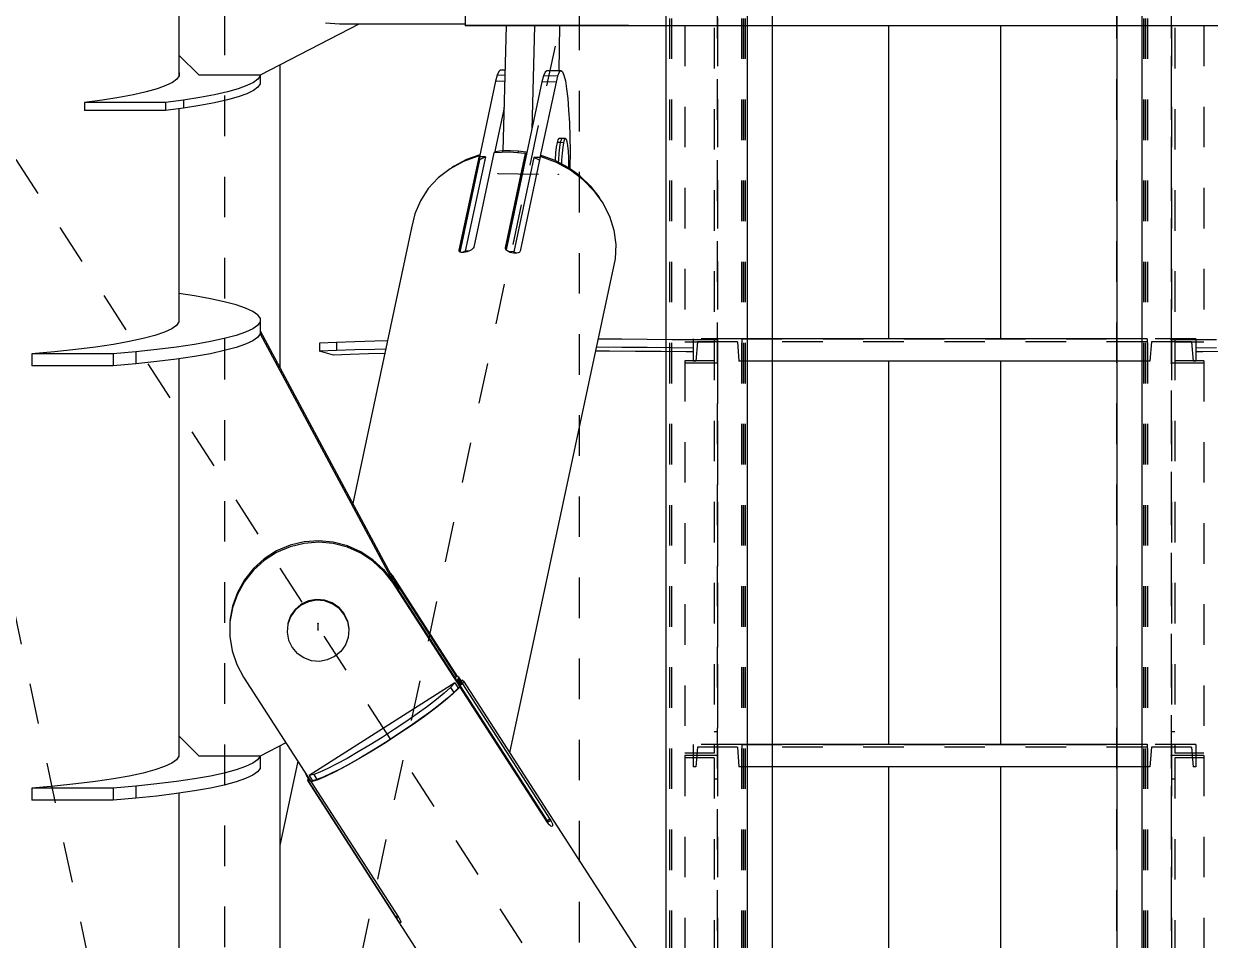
# Model space of a CAD drawing. Header units: millimetres. Extents: x 149919 to 150445, y 136651 to 136866.
# Drawn here: x 150260.593 to 150263.519, y 136715.093 to 136717.353 of the extents above; entities that cross this region are included whole.
import ezdxf

# ---------------------------------------------------------------- set-up
doc = ezdxf.new("R2010")
doc.units = ezdxf.units.MM
doc.header["$LTSCALE"] = 0.25
for name, pattern in [('CENTER', [50.8, 31.75, -6.35, 6.35, -6.35]), ('XKITLINE00', [0]), ('XKITLINE02', [4, 2, -2]), ('XKITLINE03', [6, 3, -1, 1, -1])]:
    doc.linetypes.add(name, pattern=pattern)

# ---------------------------------------------------------------- blocks, each defined once
blk = doc.blocks.new('çatıı')
at = {"color": 8, "linetype": 'CENTER'}
for p, q in [((12015, 6431.43), (12015, 8100.54)), ((11927.5, 6310.27), (11927.5, 7130.27)), ((11840, 5900.27), (12015, 6720.27)), ((11927.5, 6310.27), (11840, 6720.27)), ((12370, 5900.27), (11840, 6720.27)), ((11994.88, 6661.04), (12009.79, 6660.85)), ((11950.5, 6550.14), (11950.5, 6548.49))]:
    blk.add_line(p, q, dxfattribs=at)
at = {"color": 116, "linetype": 'XKITLINE02', "true_color": 0x136734}
for p, q in [((12037.15, 7919.31), (12037.16, 6234.33)), ((12037.69, 7919.31), (12037.69, 6234.33)), ((12054.92, 7919.31), (12054.93, 6234.33)), ((12055, 7919.31), (12055, 6234.33)), ((12055.45, 7919.31), (12055.46, 6234.33)), ((12055.85, 7919.31), (12055.85, 6234.33)), ((12147.48, 7919.31), (12147.48, 6234.33)), ((12153.68, 7919.31), (12153.68, 6234.33)), ((12154.13, 7919.31), (12154.13, 6234.33)), ((12154.53, 7919.31), (12154.53, 6234.33)), ((12154.98, 7919.31), (12154.98, 6234.33)), ((12155.07, 7919.31), (12155.06, 6234.33)), ((12036.31, 6743.1), (12036.31, 6697.45)), ((12056.31, 6743.1), (12056.31, 6697.45)), ((12062.5, 6743.1), (12062.5, 6697.45)), ((12147.48, 6743.1), (12147.48, 6697.45)), ((12153.68, 6743.1), (12153.68, 6697.45)), ((12041, 6717.52), (12041, 6619.49)), ((12048.2, 6716.94), (12048.2, 6614.27)), ((12049, 6717.52), (12049, 6614.27)), ((12160.98, 6717.52), (12160.98, 6614.27)), ((12161.78, 6716.94), (12161.78, 6614.27)), ((12168.98, 6717.52), (12168.98, 6619.49)), ((12049, 6699.41), (12049, 6620.07)), ((12049, 6620.07), (12041, 6620.07)), ((12048.2, 6619.49), (12041, 6619.49)), ((12043, 6620.27), (12043, 6614.77)), ((12055, 6620.27), (12043, 6620.27)), ((12043, 6620.27), (12043, 6614.77)), ((12044.07, 6619.57), (12043.68, 6614.77)), ((12044.07, 6619.57), (12043.68, 6614.77)), ((12053.94, 6619.57), (12044.07, 6619.57)), ((12049, 6620.09), (12048.2, 6620.09)), ((12048.2, 6620.09), (12048.2, 6518.11)), ((12049, 6620.09), (12049, 6517.52)), ((12053.94, 6619.57), (12054.32, 6614.77)), ((12053.94, 6619.57), (12054.32, 6614.77)), ((12055, 6620.27), (12055, 6614.77)), ((12062.5, 6620.27), (12055, 6620.27)), ((12055, 6620.27), (12055, 6614.77)), ((12055, 6620.27), (12055, 6614.77)), ((12154.98, 6619.57), (12055, 6619.57)), ((12154.98, 6620.27), (12147.48, 6620.27)), ((12154.98, 6620.27), (12154.98, 6614.77)), ((12154.98, 6620.27), (12154.98, 6614.77)), ((12166.98, 6620.27), (12154.98, 6620.27)), ((12154.98, 6620.27), (12154.98, 6614.77)), ((12156.05, 6619.57), (12155.66, 6614.77)), ((12156.05, 6619.57), (12155.66, 6614.77)), ((12165.92, 6619.57), (12156.05, 6619.57)), ((12160.98, 6620.09), (12160.98, 6517.52)), ((12161.78, 6620.09), (12160.98, 6620.09)), ((12168.98, 6620.07), (12160.98, 6620.07)), ((12161.78, 6620.09), (12161.78, 6518.11)), ((12168.98, 6619.49), (12161.78, 6619.49)), ((12165.92, 6619.57), (12166.3, 6614.77)), ((12165.92, 6619.57), (12166.3, 6614.77)), ((12166.98, 6620.27), (12166.98, 6614.77)), ((12166.98, 6620.27), (12166.98, 6614.77)), ((12048.2, 6614.84), (12041, 6614.84)), ((12041, 6614.84), (12041, 6517.52)), ((12049, 6614.26), (12041, 6614.26)), ((12043.68, 6614.77), (12043, 6614.77)), ((12049, 6614.27), (12048.2, 6614.27)), ((12055, 6614.77), (12054.32, 6614.77)), ((12062.5, 6614.77), (12055, 6614.77)), ((12154.98, 6614.77), (12147.48, 6614.77)), ((12155.66, 6614.77), (12154.98, 6614.77)), ((12161.78, 6614.27), (12160.98, 6614.27)), ((12168.98, 6614.26), (12160.98, 6614.26)), ((12168.98, 6614.84), (12161.78, 6614.84)), ((12166.98, 6614.77), (12166.3, 6614.77)), ((12168.98, 6614.84), (12168.98, 6517.52)), ((12049, 6523.35), (12048.2, 6523.35)), ((12161.78, 6523.35), (12160.98, 6523.35)), ((12043, 6520.27), (12043, 6514.77)), ((12055, 6520.27), (12043, 6520.27)), ((12043, 6520.27), (12043, 6514.77)), ((12049, 6520.27), (12049, 6517.52)), ((12055, 6520.27), (12055, 6514.77)), ((12062.5, 6520.27), (12055, 6520.27)), ((12055, 6520.27), (12055, 6514.77)), ((12055, 6520.27), (12055, 6514.77)), ((12154.98, 6520.27), (12147.48, 6520.27)), ((12154.98, 6520.27), (12154.98, 6514.77)), ((12154.98, 6520.27), (12154.98, 6514.77)), ((12166.98, 6520.27), (12154.98, 6520.27)), ((12154.98, 6520.27), (12154.98, 6514.77)), ((12166.98, 6520.27), (12166.98, 6514.77)), ((12166.98, 6520.27), (12166.98, 6514.77)), ((12048.2, 6518.11), (12041, 6518.11)), ((12049, 6517.52), (12041, 6517.52)), ((12041, 6517.52), (12041, 6419.49)), ((12049, 6517.52), (12041, 6517.52)), ((12048.2, 6516.94), (12041, 6516.94)), ((12044.07, 6519.57), (12043.68, 6514.77)), ((12044.07, 6519.57), (12043.68, 6514.77)), ((12053.94, 6519.57), (12044.07, 6519.57)), ((12048.2, 6516.94), (12048.2, 6414.27)), ((12049, 6517.52), (12049, 6414.27)), ((12053.94, 6519.57), (12054.32, 6514.77)), ((12053.94, 6519.57), (12054.32, 6514.77)), ((12154.98, 6519.57), (12055, 6519.57)), ((12156.05, 6519.57), (12155.66, 6514.77)), ((12156.05, 6519.57), (12155.66, 6514.77)), ((12165.92, 6519.57), (12156.05, 6519.57)), ((12168.98, 6517.52), (12160.98, 6517.52)), ((12160.98, 6517.52), (12160.98, 6414.27)), ((12168.98, 6517.52), (12160.98, 6517.52)), ((12168.98, 6518.11), (12161.78, 6518.11)), ((12161.78, 6516.94), (12161.78, 6414.27)), ((12168.98, 6516.94), (12161.78, 6516.94)), ((12165.92, 6519.57), (12166.3, 6514.77)), ((12165.92, 6519.57), (12166.3, 6514.77)), ((12168.98, 6517.52), (12168.98, 6419.49)), ((12043.68, 6514.77), (12043, 6514.77)), ((12055, 6514.77), (12054.32, 6514.77)), ((12062.5, 6514.77), (12055, 6514.77)), ((12154.98, 6514.77), (12147.48, 6514.77)), ((12155.66, 6514.77), (12154.98, 6514.77)), ((12166.98, 6514.77), (12166.3, 6514.77)), ((12049, 6511.72), (12048.2, 6511.72)), ((12161.78, 6511.72), (12160.98, 6511.72))]:
    blk.add_line(p, q, dxfattribs=at)
at = {"color": 1, "linetype": 'XKITLINE03'}
for p, q in [((12049.01, 6234.33), (12049, 7919.31)), ((12055, 7919.31), (12055, 6234.33)), ((12147.48, 6234.33), (12147.48, 7919.31)), ((12160.98, 6234.33), (12160.98, 7919.31)), ((12049, 6717.52), (12049, 6620.07)), ((12160.98, 6620.07), (12160.98, 6717.52)), ((12055, 6620.27), (12154.98, 6620.27)), ((12055, 6620.27), (12055, 6620.27)), ((12154.98, 6620.27), (12154.98, 6620.27)), ((12049, 6614.26), (12049, 6517.52)), ((12160.98, 6517.52), (12160.98, 6614.26)), ((12055, 6520.27), (12154.98, 6520.27)), ((12055, 6520.27), (12055, 6520.27)), ((12154.98, 6520.27), (12154.98, 6520.27)), ((12049, 6517.52), (12049, 6420.07)), ((12160.98, 6420.07), (12160.98, 6517.52))]:
    blk.add_line(p, q, dxfattribs=at)
at = {"color": 8, "linetype": 'XKITLINE00'}
for p, q in [((11916.2, 6748.43), (11916.2, 6690.26)), ((11986.8, 6725.29), (11986.8, 6697.98)), ((11960.56, 6697.88), (11936.2, 6685.3)), ((11955.8, 6697.88), (11952.35, 6698.15)), ((11986.8, 6697.88), (11955.8, 6697.88)), ((11986.8, 6697.98), (11986.8, 6697.54)), ((11986.8, 6697.54), (11986.8, 6697.51)), ((12026.8, 6697.54), (11986.8, 6697.54)), ((12026.8, 6697.51), (11986.8, 6697.51)), ((11996.92, 6697.51), (11996.11, 6666.61)), ((12003.89, 6697.51), (12003.21, 6671.87)), ((12010.07, 6697.51), (12009.89, 6686.36)), ((12026.8, 6697.54), (12026.8, 6697.51)), ((12027.11, 6697.53), (12026.8, 6697.54)), ((12027.11, 6697.51), (12026.8, 6697.51)), ((12027.39, 6697.51), (12027.11, 6697.53)), ((12027.39, 6697.51), (12027.11, 6697.51)), ((12027.63, 6697.48), (12027.39, 6697.51)), ((12027.8, 6697.45), (12027.63, 6697.48)), ((12182.19, 6697.45), (12027.8, 6697.45)), ((12091.2, 6697.45), (12091.2, 6620.27)), ((12118.8, 6697.45), (12118.8, 6620.27)), ((11916.2, 6690.26), (11916.2, 6685.1)), ((11921.2, 6685.3), (11916.2, 6690.26)), ((11941.07, 6687.82), (11941.07, 6613.22)), ((11995.47, 6686.55), (11995.07, 6686.21)), ((11996.64, 6686.53), (11995.47, 6686.55)), ((11915.68, 6684.33), (11914.59, 6683.52)), ((11916.23, 6685.15), (11915.68, 6684.33)), ((11916.2, 6686.02), (11916.23, 6685.97)), ((11916.23, 6685.97), (11916.23, 6685.15)), ((11936.2, 6685.3), (11921.2, 6685.3)), ((11935.68, 6684.33), (11934.59, 6683.52)), ((11936.23, 6685.15), (11935.68, 6684.33)), ((11936.23, 6685.32), (11936.23, 6685.15)), ((11936.23, 6685.15), (11936.23, 6683.16)), ((11994.29, 6683.8), (11990.32, 6665.19)), ((11994.67, 6685.28), (11994.29, 6683.8)), ((11996.56, 6683.77), (11994.29, 6683.8)), ((11995.07, 6686.21), (11994.67, 6685.28)), ((11996.6, 6685.26), (11994.67, 6685.28)), ((12005.73, 6683.65), (11996.88, 6642.22)), ((12009.21, 6683.61), (12005.24, 6665)), ((12006.11, 6685.14), (12005.73, 6683.65)), ((12009.21, 6683.61), (12005.73, 6683.65)), ((12006.51, 6686.06), (12006.11, 6685.14)), ((12009.59, 6685.09), (12006.11, 6685.14)), ((12006.91, 6686.4), (12006.51, 6686.06)), ((12010.39, 6686.36), (12006.91, 6686.4)), ((12009.59, 6685.09), (12009.21, 6683.61)), ((12009.99, 6686.02), (12009.59, 6685.09)), ((12010.39, 6686.36), (12009.99, 6686.02)), ((12010.78, 6686.11), (12010.39, 6686.36)), ((12010.78, 6686.11), (12011.16, 6685.28)), ((12011.16, 6685.28), (12011.51, 6683.88)), ((12011.51, 6683.88), (12011.82, 6681.95)), ((11908.16, 6681.2), (11905.01, 6680.48)), ((11910.81, 6681.95), (11908.16, 6681.2)), ((11912.96, 6682.72), (11910.81, 6681.95)), ((11914.59, 6683.52), (11912.96, 6682.72)), ((11928.16, 6681.2), (11925.01, 6680.48)), ((11930.81, 6681.95), (11928.16, 6681.2)), ((11932.96, 6682.72), (11930.81, 6681.95)), ((11932.96, 6680.74), (11930.81, 6679.96)), ((11934.59, 6683.52), (11932.96, 6682.72)), ((11934.59, 6681.53), (11932.96, 6680.74)), ((11935.68, 6682.34), (11934.59, 6681.53)), ((11936.23, 6683.16), (11935.68, 6682.34)), ((12011.82, 6681.95), (12012.1, 6679.54)), ((11897.34, 6679.16), (11892.88, 6678.56)), ((11912.88, 6678.56), (11892.88, 6678.56)), ((11892.88, 6678.56), (11892.88, 6676.58)), ((11901.4, 6679.8), (11897.34, 6679.16)), ((11905.01, 6680.48), (11901.4, 6679.8)), ((11917.34, 6679.16), (11912.88, 6678.56)), ((11912.88, 6678.56), (11912.88, 6676.58)), ((11921.4, 6679.8), (11917.34, 6679.16)), ((11917.34, 6679.16), (11917.34, 6677.17)), ((11921.4, 6677.81), (11917.34, 6677.17)), ((11925.01, 6680.48), (11921.4, 6679.8)), ((11925.01, 6678.49), (11921.4, 6677.81)), ((11928.16, 6679.21), (11925.01, 6678.49)), ((11930.81, 6679.96), (11928.16, 6679.21)), ((12012.1, 6679.54), (12012.32, 6676.71)), ((11912.88, 6676.58), (11892.88, 6676.58)), ((11917.34, 6677.17), (11912.88, 6676.58)), ((11916.2, 6677.02), (11916.2, 6624.43)), ((11996.39, 6677.29), (11994.01, 6666.13)), ((12012.32, 6676.71), (12012.5, 6673.52)), ((12012.5, 6673.52), (12012.61, 6670.06)), ((12009.66, 6669.4), (12009.46, 6668.68)), ((12009.87, 6669.69), (12009.66, 6669.4)), ((12010.67, 6669.68), (12009.87, 6669.69)), ((12010.46, 6669.39), (12010.25, 6668.67)), ((12010.46, 6669.39), (12010.25, 6668.67)), ((12010.67, 6669.68), (12010.46, 6669.39)), ((12010.67, 6669.68), (12010.46, 6669.39)), ((12011.46, 6669.67), (12010.67, 6669.68)), ((12011.25, 6669.38), (12011.05, 6668.66)), ((12011.46, 6669.67), (12011.25, 6669.38)), ((12011.67, 6669.52), (12011.46, 6669.67)), ((12011.67, 6669.52), (12011.86, 6668.93)), ((12012.61, 6670.06), (12012.66, 6666.41)), ((11993.86, 6666.12), (11988.9, 6642.86)), ((11997.72, 6666.34), (11993.86, 6666.12)), ((11994.08, 6666.42), (11994.02, 6666.13)), ((11996.01, 6666.61), (11994.08, 6666.42)), ((11996.01, 6666.61), (11995.93, 6666.24)), ((11997.95, 6666.65), (11996.01, 6666.61)), ((12001.61, 6666.02), (11997.72, 6666.34)), ((11999.9, 6666.56), (11997.95, 6666.65)), ((11999.9, 6666.56), (11999.81, 6666.17)), ((12001.84, 6666.32), (11999.9, 6666.56)), ((12001.84, 6666.32), (12001.64, 6665.39)), ((12001.84, 6666.32), (12001.87, 6665.59)), ((12009.11, 6666.12), (12008.98, 6664.41)), ((12009.27, 6667.57), (12009.11, 6666.12)), ((12009.46, 6668.68), (12009.27, 6667.57)), ((12010.25, 6668.67), (12009.46, 6668.68)), ((12009.9, 6666.11), (12009.78, 6664.4)), ((12009.9, 6666.11), (12009.78, 6664.4)), ((12010.06, 6667.56), (12009.9, 6666.11)), ((12010.06, 6667.56), (12009.9, 6666.11)), ((12010.25, 6668.67), (12010.06, 6667.56)), ((12010.25, 6668.67), (12010.06, 6667.56)), ((12011.05, 6668.66), (12010.25, 6668.67)), ((12010.7, 6666.1), (12010.57, 6664.39)), ((12010.86, 6667.55), (12010.7, 6666.1)), ((12011.05, 6668.66), (12010.86, 6667.55)), ((12011.86, 6668.93), (12012.03, 6667.94)), ((12012.03, 6667.94), (12012.16, 6666.59)), ((12012.16, 6666.59), (12012.26, 6664.95)), ((12012.66, 6666.41), (12012.65, 6662.66)), ((11986.36, 6664.03), (11983.06, 6662.23)), ((11987.13, 6664.51), (11984.07, 6662.9)), ((11990.21, 6665.39), (11985.25, 6642.14)), ((11990.26, 6664.3), (11985.44, 6641.74)), ((11990.35, 6664.44), (11985.5, 6641.7)), ((11989.97, 6665.34), (11986.36, 6664.03)), ((11991.78, 6665.18), (11986.82, 6641.92)), ((11987.13, 6664.51), (11987.08, 6664.29)), ((11990.42, 6665.68), (11987.13, 6664.51)), ((11990.21, 6665.39), (11989.97, 6665.34)), ((11990.21, 6665.39), (11990.26, 6664.3)), ((11990.32, 6665.14), (11990.24, 6664.75)), ((11990.24, 6664.75), (11990.27, 6664.05)), ((11991.78, 6665.18), (11990.32, 6665.19)), ((11990.32, 6665.19), (11990.35, 6664.44)), ((11991.78, 6665.18), (11990.35, 6664.44)), ((12001.61, 6666.02), (11996.65, 6642.76)), ((12001.66, 6664.96), (11996.82, 6642.29)), ((12003.77, 6665.02), (11998.81, 6641.77)), ((12005.33, 6665.19), (12000.36, 6641.94)), ((12001.61, 6666.02), (12001.66, 6664.96)), ((12001.64, 6665.39), (12001.67, 6664.66)), ((12005.24, 6665), (12003.77, 6665.02)), ((12005.14, 6664.32), (12003.77, 6665.02)), ((12005.24, 6665), (12005.24, 6664.81)), ((12005.58, 6665.14), (12005.33, 6665.19)), ((12005.55, 6665.49), (12005.48, 6665.16)), ((12008.97, 6664.23), (12005.55, 6665.49)), ((12009.3, 6663.74), (12005.58, 6665.14)), ((12008.97, 6664.23), (12008.9, 6663.89)), ((12008.98, 6664.41), (12008.97, 6664.23)), ((12012.16, 6662.54), (12008.97, 6664.23)), ((12012.75, 6661.85), (12009.3, 6663.74)), ((12009.78, 6664.4), (12009.75, 6663.81)), ((12009.78, 6664.4), (12009.75, 6663.81)), ((12010.57, 6664.39), (12010.53, 6663.4)), ((12012.26, 6664.95), (12012.31, 6663.1)), ((11983.06, 6662.23), (11980.15, 6659.98)), ((11984.07, 6662.9), (11983.46, 6662.45)), ((12015.07, 6660.47), (12012.16, 6662.54)), ((12012.31, 6663.1), (12012.32, 6662.43)), ((12012.65, 6662.66), (12012.64, 6662.2)), ((12015.87, 6659.52), (12012.75, 6661.85)), ((12017.62, 6658.05), (12015.07, 6660.47)), ((11977.69, 6657.33), (11975.75, 6654.35)), ((11980.15, 6659.98), (11977.69, 6657.33)), ((12015.87, 6659.52), (12018.55, 6656.81)), ((12017.62, 6658.05), (12019.76, 6655.34)), ((11975.75, 6654.35), (11974.37, 6651.11)), ((12018.55, 6656.81), (12020.75, 6653.77)), ((12019.76, 6655.34), (12020.29, 6654.42)), ((12020.75, 6653.77), (12022.41, 6650.5)), ((11974.37, 6651.11), (11973.59, 6647.69)), ((12022.41, 6650.5), (12023.48, 6647.05)), ((11973.59, 6647.69), (11959.08, 6579.7)), ((11973.59, 6647.69), (11973.58, 6647.4)), ((12023.48, 6647.05), (12023.94, 6643.53)), ((11988.77, 6642.63), (11988.64, 6642.46)), ((11988.81, 6642.67), (11988.77, 6642.63)), ((11988.9, 6642.86), (11988.81, 6642.67)), ((11996.65, 6642.76), (11996.66, 6642.57)), ((12023.94, 6643.53), (12023.78, 6640.02)), ((11985.25, 6642.14), (11985.25, 6641.95)), ((11985.25, 6641.95), (11985.35, 6641.8)), ((11985.53, 6641.68), (11985.35, 6641.8)), ((11985.79, 6641.6), (11985.53, 6641.68)), ((11986.12, 6641.57), (11985.79, 6641.6)), ((11986.49, 6641.58), (11986.12, 6641.57)), ((11986.82, 6641.92), (11986.13, 6641.57)), ((11986.89, 6641.64), (11986.49, 6641.58)), ((11987.74, 6641.91), (11986.82, 6641.92)), ((11987.3, 6641.75), (11986.89, 6641.64)), ((11987.7, 6641.89), (11987.3, 6641.75)), ((11988.07, 6642.06), (11987.7, 6641.89)), ((11988.38, 6642.26), (11988.07, 6642.06)), ((11988.64, 6642.46), (11988.38, 6642.26)), ((11996.66, 6642.57), (11996.68, 6642.53)), ((11996.68, 6642.53), (11996.76, 6642.36)), ((11996.76, 6642.36), (11996.94, 6642.15)), ((11997.21, 6641.95), (11996.94, 6642.15)), ((11997.54, 6641.76), (11997.21, 6641.95)), ((11998.81, 6641.77), (11997.5, 6641.79)), ((11997.92, 6641.61), (11997.54, 6641.76)), ((12023.78, 6640.02), (11997.77, 6518.16)), ((11998.32, 6641.5), (11997.92, 6641.61)), ((11998.74, 6641.43), (11998.32, 6641.5)), ((11999.15, 6641.4), (11998.74, 6641.43)), ((11999.48, 6641.42), (11998.81, 6641.77)), ((11999.52, 6641.43), (11999.15, 6641.4)), ((11999.84, 6641.5), (11999.52, 6641.43)), ((12000.1, 6641.61), (11999.84, 6641.5)), ((12000.28, 6641.76), (12000.1, 6641.61)), ((12000.36, 6641.94), (12000.28, 6641.76)), ((11920.04, 6630.88), (11916.2, 6631.45)), ((11923.97, 6630.18), (11920.04, 6630.88)), ((11927.4, 6629.44), (11923.97, 6630.18)), ((11930.3, 6628.66), (11927.4, 6629.44)), ((11932.65, 6627.86), (11930.3, 6628.66)), ((11916.2, 6625.36), (11916.22, 6625.32)), ((11916.22, 6625.32), (11916.22, 6624.46)), ((11934.43, 6627.03), (11932.65, 6627.86)), ((11935.62, 6626.18), (11934.43, 6627.03)), ((11935.62, 6626.18), (11936.22, 6625.32)), ((11936.22, 6625.32), (11936.22, 6621.49)), ((11914.43, 6622.76), (11912.65, 6621.93)), ((11915.62, 6623.61), (11914.43, 6622.76)), ((11916.22, 6624.46), (11915.62, 6623.61)), ((11934.43, 6622.76), (11932.65, 6621.93)), ((11935.62, 6623.61), (11934.43, 6622.76)), ((11936.22, 6624.46), (11935.62, 6623.61)), ((11936.22, 6622.25), (11969.73, 6559.86)), ((11903.97, 6619.6), (11900.04, 6618.9)), ((11907.4, 6620.34), (11903.97, 6619.6)), ((11910.3, 6621.12), (11907.4, 6620.34)), ((11912.65, 6621.93), (11910.3, 6621.12)), ((11923.97, 6619.6), (11920.04, 6618.9)), ((11927.4, 6620.34), (11923.97, 6619.6)), ((11930.3, 6621.12), (11927.4, 6620.34)), ((11932.65, 6621.93), (11930.3, 6621.12)), ((11934.43, 6619.78), (11932.65, 6618.95)), ((11935.62, 6620.63), (11934.43, 6619.78)), ((11936.22, 6621.49), (11935.62, 6620.63)), ((11936.22, 6621.49), (11969.52, 6559.49)), ((11955.03, 6619.4), (11950.9, 6619.23)), ((11950.9, 6619.23), (11950.9, 6617.23)), ((11959.57, 6619.55), (11955.03, 6619.4)), ((11955.03, 6619.4), (11955.03, 6617.4)), ((11964.48, 6619.68), (11959.57, 6619.55)), ((11967.68, 6619.76), (11964.48, 6619.68)), ((12025.4, 6620.17), (12019.55, 6620.2)), ((12031.7, 6620.13), (12025.4, 6620.17)), ((12037.86, 6620.06), (12031.7, 6620.13)), ((12041, 6620.02), (12037.86, 6620.06)), ((12172.13, 6620.06), (12168.98, 6620.02)), ((11885.55, 6617.1), (11879.95, 6616.62)), ((11879.95, 6616.62), (11879.95, 6613.65)), ((11899.95, 6616.62), (11879.95, 6616.62)), ((11890.79, 6617.65), (11885.55, 6617.1)), ((11895.63, 6618.25), (11890.79, 6617.65)), ((11900.04, 6618.9), (11895.63, 6618.25)), ((11905.55, 6617.1), (11899.95, 6616.62)), ((11899.95, 6616.62), (11899.95, 6613.65)), ((11910.79, 6617.65), (11905.55, 6617.1)), ((11905.55, 6617.1), (11905.55, 6614.13)), ((11915.63, 6618.25), (11910.79, 6617.65)), ((11920.04, 6618.9), (11915.63, 6618.25)), ((11923.97, 6616.63), (11920.04, 6615.93)), ((11927.4, 6617.37), (11923.97, 6616.63)), ((11930.3, 6618.15), (11927.4, 6617.37)), ((11932.65, 6618.95), (11930.3, 6618.15)), ((11955.03, 6617.4), (11950.9, 6617.23)), ((11954.32, 6616.26), (11950.9, 6617.23)), ((11958.45, 6616.42), (11954.32, 6616.26)), ((11959.57, 6617.55), (11955.03, 6617.4)), ((11962.99, 6616.57), (11958.45, 6616.42)), ((11964.48, 6617.68), (11959.57, 6617.55)), ((11967.02, 6616.69), (11962.99, 6616.57)), ((11967.25, 6617.75), (11964.48, 6617.68)), ((12022.42, 6617.23), (12018.92, 6617.24)), ((12025.4, 6618.17), (12019.13, 6618.2)), ((12028.82, 6617.2), (12022.42, 6617.23)), ((12031.7, 6618.13), (12025.4, 6618.17)), ((12035.12, 6617.15), (12028.82, 6617.2)), ((12037.86, 6618.06), (12031.7, 6618.13)), ((12041.28, 6617.09), (12035.12, 6617.15)), ((12043, 6617.99), (12037.86, 6618.06)), ((12043, 6617.07), (12041.28, 6617.09)), ((12172.13, 6618.06), (12166.98, 6617.99)), ((12168.71, 6617.09), (12166.98, 6617.07)), ((12174.87, 6617.15), (12168.71, 6617.09)), ((11899.95, 6613.65), (11879.95, 6613.65)), ((11905.55, 6614.13), (11899.95, 6613.65)), ((11910.79, 6614.67), (11905.55, 6614.13)), ((11915.63, 6615.27), (11910.79, 6614.67)), ((11920.04, 6615.93), (11915.63, 6615.27)), ((11916.19, 6615.36), (11916.2, 6522.35)), ((12091.2, 6614.77), (12091.2, 6520.27)), ((12118.8, 6614.77), (12118.8, 6520.27)), ((11947.09, 6570.22), (11943.6, 6569.38)), ((11947.09, 6569.84), (11943.6, 6569)), ((11950.68, 6570.49), (11947.09, 6570.22)), ((11950.68, 6570.11), (11947.09, 6569.84)), ((11954.27, 6570.16), (11950.68, 6570.49)), ((11954.27, 6569.78), (11950.68, 6570.11)), ((11957.75, 6569.26), (11954.27, 6570.16)), ((11957.75, 6568.88), (11954.27, 6569.78)), ((11940.29, 6567.97), (11937.25, 6566.04)), ((11940.29, 6567.59), (11937.25, 6565.66)), ((11943.6, 6569.38), (11940.29, 6567.97)), ((11943.6, 6569), (11940.29, 6567.59)), ((11961.04, 6567.79), (11957.75, 6569.26)), ((11961.04, 6567.41), (11957.75, 6568.88)), ((11964.03, 6565.82), (11961.04, 6567.79)), ((11964.03, 6565.43), (11961.04, 6567.41)), ((11934.58, 6563.65), (11932.35, 6560.85)), ((11937.25, 6566.04), (11934.58, 6563.65)), ((11937.25, 6565.66), (11934.58, 6563.27)), ((11966.66, 6563.37), (11964.03, 6565.82)), ((11966.66, 6562.99), (11964.03, 6565.43)), ((11932.35, 6560.85), (11930.61, 6557.72)), ((11934.58, 6563.27), (11932.35, 6560.47)), ((11966.66, 6563.37), (11966.66, 6562.99)), ((11966.66, 6563.37), (11968.85, 6560.54)), ((11966.66, 6562.99), (11968.85, 6560.16)), ((11968.32, 6562.49), (11968.85, 6561.81)), ((11968.85, 6561.81), (11984.84, 6537.06)), ((11968.85, 6561.81), (11968.85, 6561.51)), ((11969.12, 6561.01), (11984.67, 6536.95)), ((11932.35, 6560.47), (11930.61, 6557.34)), ((11968.85, 6560.54), (12007.06, 6501.42)), ((11968.85, 6560.54), (11968.85, 6560.16)), ((11968.85, 6560.16), (11985.47, 6534.44)), ((11969.73, 6559.86), (11970.68, 6557.69)), ((11969.73, 6559.86), (11969.73, 6559.16)), ((11930.61, 6557.72), (11929.41, 6554.36)), ((11930.61, 6557.34), (11929.41, 6553.97)), ((11948.19, 6555.67), (11946.39, 6554.83)), ((11948.19, 6555.57), (11946.39, 6554.73)), ((11948.19, 6555.57), (11946.39, 6554.73)), ((11948.19, 6555.46), (11946.39, 6554.63)), ((11950.14, 6556.02), (11948.19, 6555.67)), ((11950.14, 6555.91), (11948.19, 6555.57)), ((11950.14, 6555.91), (11948.19, 6555.57)), ((11950.14, 6555.81), (11948.19, 6555.46)), ((11952.12, 6555.85), (11950.14, 6556.02)), ((11952.12, 6555.75), (11950.14, 6555.91)), ((11952.12, 6555.75), (11950.14, 6555.91)), ((11952.12, 6555.65), (11950.14, 6555.81)), ((11953.99, 6555.18), (11952.12, 6555.85)), ((11953.99, 6555.08), (11952.12, 6555.75)), ((11953.99, 6555.08), (11952.12, 6555.75)), ((11953.99, 6554.98), (11952.12, 6555.65)), ((11955.61, 6554.06), (11953.99, 6555.18)), ((11955.61, 6553.96), (11953.99, 6555.08)), ((11955.61, 6553.96), (11953.99, 6555.08)), ((11955.61, 6553.85), (11953.99, 6554.98)), ((11929.41, 6554.36), (11928.79, 6550.84)), ((11929.41, 6553.97), (11928.79, 6550.46)), ((11943.74, 6551.95), (11943.07, 6550.1)), ((11944.88, 6553.56), (11943.74, 6551.95)), ((11944.88, 6553.46), (11943.74, 6551.85)), ((11944.88, 6553.46), (11943.74, 6551.85)), ((11944.88, 6553.36), (11943.74, 6551.74)), ((11946.39, 6554.83), (11944.88, 6553.56)), ((11946.39, 6554.73), (11944.88, 6553.46)), ((11946.39, 6554.73), (11944.88, 6553.46)), ((11946.39, 6554.63), (11944.88, 6553.36)), ((11946.39, 6554.83), (11946.39, 6554.73)), ((11946.39, 6554.73), (11946.39, 6554.63)), ((11955.61, 6554.06), (11956.89, 6552.55)), ((11955.61, 6553.96), (11956.89, 6552.45)), ((11955.61, 6553.96), (11956.89, 6552.45)), ((11955.61, 6553.85), (11956.89, 6552.35)), ((11956.89, 6552.55), (11956.89, 6552.45)), ((11956.89, 6552.55), (11957.74, 6550.77)), ((11956.89, 6552.45), (11957.74, 6550.67)), ((11956.89, 6552.45), (11957.74, 6550.67)), ((11956.89, 6552.45), (11956.89, 6552.35)), ((11956.89, 6552.35), (11957.74, 6550.57)), ((11928.79, 6550.46), (11928.76, 6546.89)), ((11943.07, 6549.89), (11942.9, 6547.93)), ((11943.74, 6551.85), (11943.07, 6549.99)), ((11943.74, 6551.85), (11943.07, 6549.99)), ((11943.74, 6551.74), (11943.07, 6549.89)), ((11957.74, 6550.77), (11958.09, 6548.84)), ((11957.74, 6550.67), (11958.09, 6548.73)), ((11957.74, 6550.67), (11958.09, 6548.73)), ((11957.74, 6550.57), (11958.09, 6548.63)), ((11928.76, 6546.89), (11929.32, 6543.36)), ((11942.9, 6547.93), (11943.25, 6545.99)), ((11957.92, 6546.67), (11957.25, 6544.82)), ((11958.09, 6548.63), (11957.92, 6546.67)), ((11929.32, 6543.36), (11930.46, 6539.97)), ((11943.25, 6545.99), (11944.1, 6544.21)), ((11944.1, 6544.21), (11945.38, 6542.71)), ((11956.11, 6543.2), (11954.6, 6541.94)), ((11957.25, 6544.82), (11956.11, 6543.2)), ((11947.01, 6541.59), (11945.38, 6542.71)), ((11948.87, 6540.92), (11947.01, 6541.59)), ((11950.85, 6540.75), (11948.87, 6540.92)), ((11952.8, 6541.1), (11950.85, 6540.75)), ((11954.6, 6541.94), (11952.8, 6541.1)), ((11930.46, 6539.97), (11932.14, 6536.82)), ((11932.14, 6536.82), (11948.77, 6511.1)), ((11984.28, 6535.44), (11948.33, 6512.58)), ((11984.28, 6535.44), (11983.18, 6534.32)), ((11984.9, 6537.1), (11984.26, 6536.69)), ((11984.28, 6535.44), (11985.09, 6534.18)), ((11984.91, 6536.24), (11984.66, 6536.08)), ((11985.07, 6536.99), (11984.9, 6537.1)), ((11985.07, 6536.56), (11984.91, 6536.24)), ((11984.91, 6536.24), (11985.71, 6534.99)), ((11985.07, 6536.99), (11985.88, 6535.74)), ((11985.07, 6536.99), (11985.12, 6536.81)), ((11985.12, 6536.81), (11985.07, 6536.56)), ((11985.07, 6536.56), (11985.88, 6535.31)), ((11985.47, 6534.44), (11985.09, 6534.19)), ((11985.47, 6534.42), (11985.09, 6534.18)), ((11985.47, 6534.42), (11985.19, 6534.09)), ((11986.1, 6535.23), (11985.47, 6534.83)), ((11985.71, 6534.99), (11985.47, 6534.83)), ((11985.47, 6534.59), (12007.06, 6501.19)), ((11985.47, 6534.59), (11985.47, 6534.44)), ((11985.47, 6534.42), (12007.06, 6501.02)), ((11985.88, 6535.31), (11985.71, 6534.99)), ((11986.1, 6536.1), (11985.78, 6535.89)), ((11985.88, 6535.74), (11985.93, 6535.56)), ((11985.93, 6535.56), (11985.88, 6535.31)), ((11986.1, 6536.1), (11986.35, 6535.83)), ((11986.35, 6535.83), (11986.1, 6535.23)), ((11986.1, 6535.23), (12007.69, 6501.83)), ((11986.35, 6535.83), (12262.11, 6109.19)), ((11981.65, 6532.95), (11979.73, 6531.39)), ((11982.46, 6531.7), (11980.54, 6530.14)), ((11983.18, 6534.32), (11981.65, 6532.95)), ((11983.78, 6532.73), (11981.85, 6531.1)), ((11983.99, 6533.06), (11982.46, 6531.7)), ((11983.18, 6534.32), (11983.99, 6533.06)), ((11985.19, 6534.09), (11983.78, 6532.73)), ((11985.09, 6534.18), (11983.99, 6533.06)), ((11977.48, 6529.66), (11974.94, 6527.81)), ((11979.48, 6529.23), (11976.74, 6527.19)), ((11979.73, 6531.39), (11977.48, 6529.66)), ((11980.54, 6530.14), (11978.29, 6528.41)), ((11981.85, 6531.1), (11979.48, 6529.23)), ((11972.19, 6525.88), (11969.29, 6523.93)), ((11974.94, 6527.81), (11972.19, 6525.88)), ((11975.75, 6526.56), (11973, 6524.63)), ((11976.74, 6527.19), (11973.7, 6525.05)), ((11978.29, 6528.41), (11975.75, 6526.56)), ((11969.29, 6523.93), (11966.31, 6522)), ((11970.46, 6522.85), (11967.12, 6520.69)), ((11970.09, 6522.68), (11967.12, 6520.75)), ((11973, 6524.63), (11970.09, 6522.68)), ((11973.7, 6525.05), (11970.46, 6522.85)), ((11916.2, 6522.35), (11916.2, 6517.3)), ((11921.2, 6517.39), (11916.2, 6522.35)), ((11942.6, 6520.64), (11936.2, 6517.39)), ((11941.07, 6519.86), (11941.07, 6378.42)), ((11963.33, 6520.15), (11960.43, 6518.41)), ((11966.31, 6522), (11963.33, 6520.15)), ((11967.12, 6520.69), (11963.78, 6518.61)), ((11967.12, 6520.75), (11964.14, 6518.89)), ((11916.22, 6517.34), (11915.62, 6516.48)), ((11916.2, 6518.24), (11916.22, 6518.2)), ((11916.22, 6518.2), (11916.22, 6517.34)), ((11936.2, 6517.39), (11921.2, 6517.39)), ((11936.22, 6517.34), (11935.62, 6516.48)), ((11936.22, 6517.4), (11936.22, 6514.36)), ((11957.68, 6516.83), (11955.14, 6515.46)), ((11960.43, 6518.41), (11957.68, 6516.83)), ((11961.24, 6517.15), (11958.49, 6515.58)), ((11963.78, 6518.61), (11960.54, 6516.68)), ((11964.14, 6518.89), (11961.24, 6517.15)), ((11910.3, 6514), (11907.4, 6513.22)), ((11912.65, 6514.81), (11910.3, 6514)), ((11914.43, 6515.64), (11912.65, 6514.81)), ((11915.62, 6516.48), (11914.43, 6515.64)), ((11930.3, 6514), (11927.4, 6513.22)), ((11932.65, 6514.81), (11930.3, 6514)), ((11934.43, 6515.64), (11932.65, 6514.81)), ((11935.62, 6516.48), (11934.43, 6515.64)), ((11936.22, 6514.36), (11935.62, 6513.51)), ((11945.51, 6516.13), (11941.07, 6495.31)), ((11952.89, 6514.32), (11950.97, 6513.45)), ((11955.14, 6515.46), (11952.89, 6514.32)), ((11955.95, 6514.2), (11953.69, 6513.07)), ((11957.5, 6514.96), (11954.75, 6513.5)), ((11958.49, 6515.58), (11955.95, 6514.2)), ((11960.54, 6516.68), (11957.5, 6514.96)), ((12091.2, 6514.77), (12091.2, 6431.43)), ((12118.8, 6514.77), (12118.8, 6431.43)), ((11895.63, 6511.13), (11890.79, 6510.53)), ((11900.04, 6511.78), (11895.63, 6511.13)), ((11903.97, 6512.48), (11900.04, 6511.78)), ((11907.4, 6513.22), (11903.97, 6512.48)), ((11915.63, 6511.13), (11910.79, 6510.53)), ((11920.04, 6511.78), (11915.63, 6511.13)), ((11923.97, 6512.48), (11920.04, 6511.78)), ((11927.4, 6513.22), (11923.97, 6512.48)), ((11930.3, 6511.02), (11927.4, 6510.25)), ((11932.65, 6511.83), (11930.3, 6511.02)), ((11934.43, 6512.66), (11932.65, 6511.83)), ((11935.62, 6513.51), (11934.43, 6512.66)), ((11947.52, 6513.02), (11947.49, 6512.88)), ((11947.49, 6512.88), (11947.55, 6512.7)), ((11947.55, 6512.7), (11948.36, 6511.45)), ((11947.71, 6512.59), (11947.55, 6512.7)), ((11947.78, 6512.63), (11947.71, 6512.59)), ((11947.71, 6512.59), (11948.52, 6511.34)), ((11948.09, 6511.86), (11947.88, 6511.36)), ((11947.88, 6511.36), (12223.64, 6084.72)), ((11947.88, 6511.36), (11948.13, 6511.09)), ((11948.59, 6511.38), (11948.13, 6511.09)), ((11948.13, 6511.09), (11969.72, 6477.69)), ((11949.44, 6512.86), (11948.33, 6512.58)), ((11948.33, 6512.58), (11949.14, 6511.32)), ((11948.52, 6511.34), (11948.36, 6511.45)), ((11948.59, 6511.38), (11948.52, 6511.34)), ((11949.14, 6511.33), (11948.77, 6511.1)), ((11949.14, 6511.32), (11948.77, 6511.09)), ((11949.04, 6511.11), (11948.77, 6511.09)), ((11948.77, 6511.09), (11970.36, 6477.69)), ((11948.84, 6511.14), (11948.84, 6511.13)), ((11950.46, 6511.55), (11949.04, 6511.11)), ((11950.25, 6511.61), (11949.14, 6511.32)), ((11950.97, 6513.45), (11949.44, 6512.86)), ((11949.44, 6512.86), (11950.25, 6511.61)), ((11951.78, 6512.19), (11950.25, 6511.61)), ((11952.38, 6512.35), (11950.46, 6511.55)), ((11953.69, 6513.07), (11951.78, 6512.19)), ((11954.75, 6513.5), (11952.38, 6512.35)), ((11885.55, 6509.98), (11879.95, 6509.5)), ((11879.95, 6509.5), (11879.95, 6506.52)), ((11899.95, 6509.5), (11879.95, 6509.5)), ((11890.79, 6510.53), (11885.55, 6509.98)), ((11905.55, 6509.98), (11899.95, 6509.5)), ((11899.95, 6509.5), (11899.95, 6506.52)), ((11910.79, 6510.53), (11905.55, 6509.98)), ((11905.55, 6509.98), (11905.55, 6507.01)), ((11915.63, 6508.15), (11910.79, 6507.55)), ((11920.04, 6508.8), (11915.63, 6508.15)), ((11916.2, 6508.24), (11916.2, 5936.52)), ((11923.97, 6509.5), (11920.04, 6508.8)), ((11927.4, 6510.25), (11923.97, 6509.5)), ((11899.95, 6506.52), (11879.95, 6506.52)), ((11905.55, 6507.01), (11899.95, 6506.52)), ((11910.79, 6507.55), (11905.55, 6507.01)), ((12007.06, 6501.19), (12006.99, 6501.13)), ((12007.69, 6501.83), (12007.06, 6501.43)), ((12007.06, 6501.42), (12007.06, 6501.19)), ((12007.06, 6501.02), (12007.27, 6500.72)), ((12007.9, 6501.51), (12007.08, 6500.99)), ((12007.27, 6500.72), (12007.5, 6500.45)), ((12007.72, 6500.25), (12007.5, 6500.45)), ((12007.69, 6501.83), (12007.9, 6501.51)), ((12007.92, 6500.11), (12007.72, 6500.25)), ((12007.9, 6501.51), (12008.08, 6501.18)), ((12008.1, 6500.05), (12007.92, 6500.11)), ((12008.08, 6501.18), (12008.24, 6500.88)), ((12008.23, 6500.08), (12008.1, 6500.05)), ((12008.32, 6500.18), (12008.23, 6500.08)), ((12008.24, 6500.88), (12008.3, 6500.73)), ((12008.3, 6500.73), (12008.33, 6500.6)), ((12008.35, 6500.36), (12008.32, 6500.18)), ((12008.33, 6500.6), (12008.35, 6500.36)), ((11969.72, 6477.69), (11969.93, 6477.36)), ((11970.17, 6477.97), (11969.73, 6477.69)), ((11969.93, 6477.36), (11970.14, 6477.05)), ((11970.38, 6477.65), (11969.94, 6477.37)), ((11970.14, 6477.05), (11970.32, 6476.77)), ((11970.32, 6476.77), (11970.41, 6476.63)), ((11970.36, 6477.69), (11970.55, 6477.36)), ((11970.41, 6476.63), (11970.5, 6476.54)), ((11970.67, 6476.4), (11970.5, 6476.54)), ((11970.55, 6477.36), (11970.72, 6477.06)), ((11970.81, 6476.33), (11970.67, 6476.4)), ((11970.72, 6477.06), (11970.84, 6476.79)), ((11970.9, 6476.34), (11970.81, 6476.33)), ((11970.84, 6476.79), (11970.91, 6476.57)), ((11970.93, 6476.42), (11970.9, 6476.34)), ((11970.91, 6476.57), (11970.93, 6476.42))]:
    blk.add_line(p, q, dxfattribs=at)
at = {"color": 7, "linetype": 'XKITLINE00'}
for p, q in [((12036.31, 6697.45), (12036.31, 6458.54)), ((12056.31, 6697.45), (12056.31, 6427.6)), ((12062.5, 6697.45), (12062.5, 6418.01)), ((12147.48, 6697.45), (12147.48, 6286.53)), ((12153.68, 6697.45), (12153.68, 6276.94)), ((12147.48, 6620.27), (12062.5, 6620.27)), ((12147.48, 6614.77), (12062.5, 6614.77)), ((12147.48, 6520.27), (12062.5, 6520.27)), ((12147.48, 6514.77), (12062.5, 6514.77))]:
    blk.add_line(p, q, dxfattribs=at)
at = {"color": 8, "linetype": 'XKITLINE00'}
for centre in [(11994.88, 6661.04), (12009.79, 6660.85), (11950.5, 6550.14), (11950.5, 6548.49)]:
    blk.add_circle(centre, 0.05, dxfattribs=at)
at = {"color": 1, "linetype": 'XKITLINE00'}
for centre in [(12049, 6620.07), (12055, 6620.27), (12055, 6620.27), (12154.98, 6620.27), (12154.98, 6620.27), (12160.98, 6620.07), (12049, 6614.26), (12160.98, 6614.26), (12055, 6520.27), (12055, 6520.27), (12154.98, 6520.27), (12154.98, 6520.27), (12049, 6517.52), (12049, 6517.52), (12160.98, 6517.52), (12160.98, 6517.52)]:
    blk.add_circle(centre, 0.05, dxfattribs=at)

msp = doc.modelspace()

# ---------------------------------------------------------------- block references
at = {"xscale": 0.009999943142843078, "yscale": 0.009999943142843078, "zscale": 0.009999943142843078}
msp.add_blockref('çatıı', (150141.8141, 136650.3731), dxfattribs=at)

doc.saveas('drawing.dxf')
